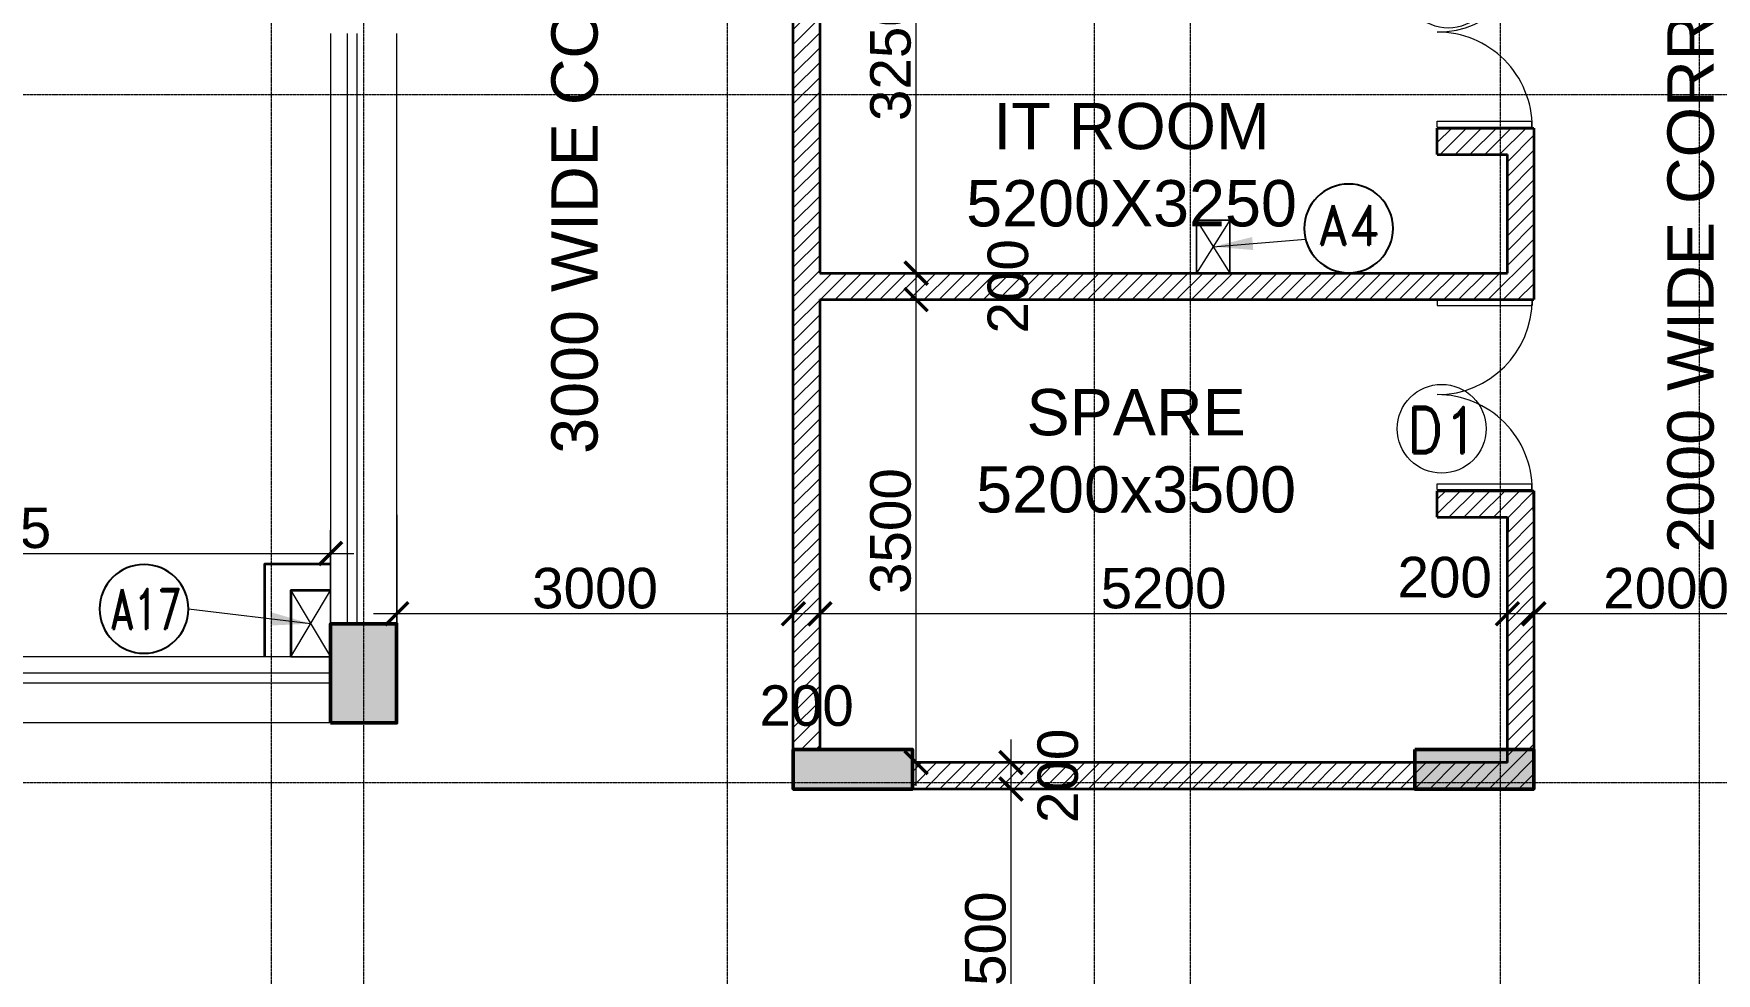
# Model space of a CAD drawing. Header units: millimetres. Extents: x 0 to 147381, y 0 to 170318.
# Drawn here: x 88689 to 101415, y 58395 to 65498 of the extents above; entities that cross this region are included whole.
import ezdxf
from ezdxf.enums import TextEntityAlignment as Align

# ---------------------------------------------------------------- set-up
doc = ezdxf.new("R2010")
doc.units = ezdxf.units.MM
doc.linetypes.add('Center', pattern=[29.999999, 12, -6, 6, -6])
doc.linetypes.add('Grid Line', pattern=[22.225, 12.7, -3.175, 3.175, -3.175])
for name, color, linetype, lineweight in [('A-DOOR', 21, 'Continuous', 9), ('A-FLOR-HRAL', 11, 'Continuous', 9), ('AR_STR', 7, 'Continuous', 15), ('AR_WALL_HATCH', 23, 'Continuous', 5), ('ARCH CUTOUTS', 21, 'Continuous', 13), ('Arch_Cutout_No', 2, 'Continuous', 25), ('Arch_Dim', 7, 'Continuous', 25), ('Arch_DW_No', 5, 'Continuous', 15), ('ARCH_WALL', 1, 'Continuous', 35), ('EL-TEXT SHAFT', 1, 'Continuous', 15), ('G-ANNO-TEXT', 231, 'Continuous', 25), ('S-GRID', 8, 'Continuous', 9), ('STR COL.', 1, 'Continuous', 50)]:
    doc.layers.add(name, color=color, linetype=linetype, lineweight=lineweight)
for name, color, linetype, lineweight, true_color in [('A-FIRE DOOR', 1, 'Continuous', 15, 0xf50000), ('ARCH RCC HATCH', 253, 'Center', 9, 0x9c9c9c), ('S-COLS_HATCH', 252, 'Continuous', 9, 0x8a8a8a)]:
    doc.layers.add(name, color=color, linetype=linetype, lineweight=lineweight, true_color=true_color)
doc.styles.add('Arial_2', font='arial.ttf', dxfattribs={"height": 472.5})
doc.styles.add('DIM', font='arial.ttf')
doc.styles.add('DIM_100', font='romand.shx', dxfattribs={"width": 0.9})
doc.styles.add('S270', font='romans.shx', dxfattribs={"width": 0.7, "height": 270})
doc.styles.add('SIZE', font='romans.shx', dxfattribs={"width": 0.75, "height": 200})
doc.dimstyles.new('D150C', dxfattribs={"dimtxt": 2.5, "dimasz": 300, "dimexe": 300, "dimexo": 300, "dimgap": 150, "dimtad": 1, "dimdec": 0, "dimtxsty": 'S270', "dimblk": 'ARCHTICK', "dimcen": 2.5, "dimdle": 300, "dimclrd": 256, "dimadec": 0, "dimazin": 0, "dimtfac": 1, "dimtdec": 0, "dimtofl": 0, "dimtmove": 2, "dimatfit": 0, "dimfxl": 1, "dimlwd": 13, "dimarcsym": 0})
doc.dimstyles.new('DIM- 175', dxfattribs={"dimscale": 175, "dimtxt": 1.75, "dimasz": 1, "dimexe": 1, "dimexo": 1, "dimgap": 0.2, "dimtad": 1, "dimdec": 0, "dimrnd": 5, "dimzin": 0, "dimdsep": 46, "dimtxsty": 'DIM', "dimblk": 'ARCHTICK', "dimcen": 0, "dimdle": 1, "dimclrd": 3, "dimclre": 5, "dimclrt": 3, "dimadec": 0, "dimazin": 0, "dimtfac": 1, "dimtdec": 0, "dimtofl": 0, "dimtmove": 2, "dimatfit": 3, "dimfxl": 1, "dimtolj": 1, "dimtzin": 0, "dimlwd": 13, "dimlwe": 15, "dimarcsym": 0})
pattern_1 = [(45, (112242.8, 269228.23), (-56.1266, 56.1266), [])]

# ---------------------------------------------------------------- blocks, each defined once
blk = doc.blocks.new('COURTYARD_GF')
at = {"layer": 'A-FLOR-HRAL'}
for p, q in [((9895, -43495), (9895, -47955)), ((10020, -43495), (10020, -47955)), ((10095, -43495), (10095, -47955)), ((10395, -43495), (10395, -47955)), ((9895, -48205), (5220, -48205)), ((9895, -48330), (5220, -48330)), ((9895, -48405), (5220, -48405)), ((9895, -48705), (5220, -48705))]:
    blk.add_line(p, q, dxfattribs=at)
blk = doc.blocks.new('A$C59E872DE')
at = {"layer": 'S-GRID', "linetype": 'Grid Line', "ltscale": 0.5}
for p, q in [((53490, 89720.3), (53490, -4357.6)), ((56240, 89720.3), (56240, -4357.6)), ((59015, 89720.3), (59015, -3402.7)), ((59740, 89720.3), (59740, -4357.6)), ((62085, 89720.3), (62085, -4357.6)), ((63590, 89720.3), (63590, -4357.6)), ((-6964.1, 20500), (94404.8, 20500)), ((-6964.1, 15300), (94404.8, 15300))]:
    blk.add_line(p, q, dxfattribs=at)
blk.add_lwpolyline([(52790, 89720.3), (52790, -3990), (52160.7, -4438.4)], dxfattribs=at)
blk = doc.blocks.new('A$C4D5E1DB4')
at = {"layer": 'EL-TEXT SHAFT'}
for p, q in [((-300, -2141, 0), (-550, -2541, 0)), ((-550, -2141, 0), (-300, -2541, 0))]:
    blk.add_line(p, q, dxfattribs=at)
blk.add_lwpolyline([(-550, -2141), (-300, -2141), (-300, -2541), (-550, -2541)], close=True, dxfattribs=at)
blk = doc.blocks.new('M_Double-Uneven - FD2G_1650X2700_-2217286-5_Level 452_2')
at = {"layer": 'A-DOOR'}
for p, q in [((-1548, -115), (-1548, -938)), ((-1548, -115), (-1497, -115)), ((-1497, -115), (-1497, -938)), ((51, -115), (51, -940)), ((102, -115), (51, -115)), ((102, -115), (102, -940)), ((-1548, -938), (-1495, -938)), ((102, -940), (51, -940))]:
    blk.add_line(p, q, dxfattribs=at)
for centre, start, end in [((-1548, -115), 270, 360), ((102, -115), 180, 270)]:
    blk.add_arc(centre, 825, start, end, dxfattribs=at)
blk = doc.blocks.new('A$C38A24FCE')
at = {"layer": 'S-COLS_HATCH'}
h = blk.add_hatch(color=256, dxfattribs=at)
h.dxf.hatch_style = 1
h.paths.add_polyline_path([(-32950, 14126), (-33450, 14126), (-33450, 14875), (-32950, 14875)])
for points in [[(-29950, 13625), (-29050, 13625), (-29050, 13925), (-29950, 13925)], [(-25250, 13625), (-24350, 13625), (-24350, 13925), (-25250, 13925)]]:
    blk.add_hatch(color=256, dxfattribs=at).paths.add_polyline_path(points)
at = {"layer": 'STR COL.'}
for points in [[(-33450, 14125), (-32950, 14125), (-32950, 14875), (-33450, 14875)], [(-29950, 13925), (-29950, 13625), (-29050, 13625), (-29050, 13925)], [(-25250, 13925), (-25250, 13625), (-24350, 13625), (-24350, 13925)]]:
    blk.add_lwpolyline(points, close=True, dxfattribs=at)
blk = doc.blocks.new('_ArchTick')
at = {"color": 0, "linetype": 'ByBlock', "const_width": 0.15}
blk.add_lwpolyline([(-0.5, -0.5), (0.5, 0.5)], dxfattribs=at)
blk = doc.blocks.new('*D637')
at = {"layer": 'Arch_Dim', "color": 5, "lineweight": 15, "transparency": 16777216}
for p, q in [((102035, 61613), (102035, 60938)), ((100035, 61568), (100035, 60938))]:
    blk.add_line(p, q, dxfattribs=at)
at = {"layer": 'Arch_Dim', "color": 3, "lineweight": 13, "transparency": 16777216}
blk.add_line((102210, 61113), (99860, 61113), dxfattribs=at)
at = {"layer": 'Defpoints', "color": 0, "linetype": 'Continuous', "transparency": 16777216}
for p in [(100035, 61743), (102035, 61788), (100035, 61113)]:
    blk.add_point(p, dxfattribs=at)
at = {"layer": 'Arch_Dim', "color": 3, "linetype": 'Continuous', "lineweight": 13, "transparency": 16777216, "xscale": 175, "yscale": 175, "zscale": 175, "rotation": 180}
blk.add_blockref('_ArchTick', (100035, 61113), dxfattribs=at)
at = {"layer": 'Arch_Dim', "color": 3, "linetype": 'Continuous', "lineweight": 13, "transparency": 16777216, "xscale": 175, "yscale": 175, "zscale": 175}
blk.add_blockref('_ArchTick', (102035, 61113), dxfattribs=at)
at = {"layer": 'Arch_Dim', "color": 3, "linetype": 'Continuous', "transparency": 16777216, "insert": (101035, 61305), "char_height": 306.2, "attachment_point": 5, "style": 'DIM'}
blk.add_mtext('\\A1;2000', dxfattribs=at)
blk = doc.blocks.new('*D638')
at = {"layer": 'Arch_Dim', "color": 5, "lineweight": 15, "transparency": 16777216}
for p, q in [((100035, 61568), (100035, 60938)), ((99835, 61091), (99835, 61288))]:
    blk.add_line(p, q, dxfattribs=at)
at = {"layer": 'Arch_Dim', "color": 3, "lineweight": 13, "transparency": 16777216}
blk.add_line((100210, 61113), (99660, 61113), dxfattribs=at)
at = {"layer": 'Defpoints', "color": 0, "linetype": 'Continuous', "transparency": 16777216}
for p in [(100035, 61743), (99835, 61113), (99835, 60916)]:
    blk.add_point(p, dxfattribs=at)
at = {"layer": 'Arch_Dim', "color": 3, "linetype": 'Continuous', "lineweight": 13, "transparency": 16777216, "xscale": 175, "yscale": 175, "zscale": 175, "rotation": 180}
blk.add_blockref('_ArchTick', (99835, 61113), dxfattribs=at)
at = {"layer": 'Arch_Dim', "color": 3, "linetype": 'Continuous', "lineweight": 13, "transparency": 16777216, "xscale": 175, "yscale": 175, "zscale": 175}
blk.add_blockref('_ArchTick', (100035, 61113), dxfattribs=at)
at = {"layer": 'Arch_Dim', "color": 3, "linetype": 'Continuous', "transparency": 16777216, "insert": (99361, 61388), "char_height": 306.2, "attachment_point": 5, "style": 'DIM'}
blk.add_mtext('\\A1;200', dxfattribs=at)
blk = doc.blocks.new('*D639')
at = {"layer": 'Arch_Dim', "color": 5, "lineweight": 15, "transparency": 16777216}
for p, q in [((94635, 61564), (94635, 60938)), ((99835, 61091), (99835, 61288))]:
    blk.add_line(p, q, dxfattribs=at)
at = {"layer": 'Arch_Dim', "color": 3, "lineweight": 13, "transparency": 16777216}
blk.add_line((100010, 61113), (94460, 61113), dxfattribs=at)
at = {"layer": 'Defpoints', "color": 0, "linetype": 'Continuous', "transparency": 16777216}
for p in [(94635, 61739), (94635, 61113), (99835, 60916)]:
    blk.add_point(p, dxfattribs=at)
at = {"layer": 'Arch_Dim', "color": 3, "linetype": 'Continuous', "lineweight": 13, "transparency": 16777216, "xscale": 175, "yscale": 175, "zscale": 175, "rotation": 180}
blk.add_blockref('_ArchTick', (94635, 61113), dxfattribs=at)
at = {"layer": 'Arch_Dim', "color": 3, "linetype": 'Continuous', "lineweight": 13, "transparency": 16777216, "xscale": 175, "yscale": 175, "zscale": 175}
blk.add_blockref('_ArchTick', (99835, 61113), dxfattribs=at)
at = {"layer": 'Arch_Dim', "color": 3, "linetype": 'Continuous', "transparency": 16777216, "insert": (97235, 61305), "char_height": 306.2, "attachment_point": 5, "style": 'DIM'}
blk.add_mtext('\\A1;5200', dxfattribs=at)
blk = doc.blocks.new('*D640')
at = {"layer": 'Arch_Dim', "color": 5, "lineweight": 15, "transparency": 16777216}
for p, q in [((91435, 61862), (91435, 60938)), ((94435, 61862), (94435, 60938))]:
    blk.add_line(p, q, dxfattribs=at)
at = {"layer": 'Arch_Dim', "color": 3, "lineweight": 13, "transparency": 16777216}
blk.add_line((94610, 61113), (91260, 61113), dxfattribs=at)
at = {"layer": 'Defpoints', "color": 0, "linetype": 'Continuous', "transparency": 16777216}
for p in [(91435, 62037), (94435, 62037), (91435, 61113)]:
    blk.add_point(p, dxfattribs=at)
at = {"layer": 'Arch_Dim', "color": 3, "linetype": 'Continuous', "lineweight": 13, "transparency": 16777216, "xscale": 175, "yscale": 175, "zscale": 175, "rotation": 180}
blk.add_blockref('_ArchTick', (91435, 61113), dxfattribs=at)
at = {"layer": 'Arch_Dim', "color": 3, "linetype": 'Continuous', "lineweight": 13, "transparency": 16777216, "xscale": 175, "yscale": 175, "zscale": 175}
blk.add_blockref('_ArchTick', (94435, 61113), dxfattribs=at)
at = {"layer": 'Arch_Dim', "color": 3, "linetype": 'Continuous', "transparency": 16777216, "insert": (92935, 61305), "char_height": 306.2, "attachment_point": 5, "style": 'DIM'}
blk.add_mtext('\\A1;3000', dxfattribs=at)
blk = doc.blocks.new('*D641')
at = {"layer": 'Arch_Dim', "color": 3, "lineweight": 13, "transparency": 16777216}
blk.add_line((94810, 61113), (94260, 61113), dxfattribs=at)
at = {"layer": 'Arch_Dim', "color": 5, "lineweight": 15, "transparency": 16777216}
for p, q in [((94435, 61076), (94435, 60938)), ((94635, 61076), (94635, 60938))]:
    blk.add_line(p, q, dxfattribs=at)
at = {"layer": 'Defpoints', "color": 0, "linetype": 'Continuous', "transparency": 16777216}
for p in [(94435, 61251), (94635, 61251), (94435, 61113)]:
    blk.add_point(p, dxfattribs=at)
at = {"layer": 'Arch_Dim', "color": 3, "linetype": 'Continuous', "lineweight": 13, "transparency": 16777216, "xscale": 175, "yscale": 175, "zscale": 175, "rotation": 180}
blk.add_blockref('_ArchTick', (94435, 61113), dxfattribs=at)
at = {"layer": 'Arch_Dim', "color": 3, "linetype": 'Continuous', "lineweight": 13, "transparency": 16777216, "xscale": 175, "yscale": 175, "zscale": 175}
blk.add_blockref('_ArchTick', (94635, 61113), dxfattribs=at)
at = {"layer": 'Arch_Dim', "color": 3, "linetype": 'Continuous', "transparency": 16777216, "insert": (94535, 60417), "char_height": 306.2, "attachment_point": 5, "style": 'DIM'}
blk.add_mtext('\\A1;200', dxfattribs=at)
blk = doc.blocks.new('*D642')
at = {"layer": 'Arch_Dim', "color": 3, "lineweight": 13, "transparency": 16777216}
blk.add_line((96081, 57113), (96081, 59963), dxfattribs=at)
at = {"layer": 'Arch_Dim', "color": 5, "lineweight": 15, "transparency": 16777216}
for p, q in [((96085, 59788), (96256, 59788)), ((96085, 57288), (96256, 57288))]:
    blk.add_line(p, q, dxfattribs=at)
at = {"layer": 'Defpoints', "color": 0, "linetype": 'Continuous', "transparency": 16777216}
for p in [(95910, 59788), (96081, 59788), (95910, 57288)]:
    blk.add_point(p, dxfattribs=at)
at = {"layer": 'Arch_Dim', "color": 3, "linetype": 'Continuous', "lineweight": 13, "transparency": 16777216, "xscale": 175, "yscale": 175, "zscale": 175}
for p, rotation in [((96081, 59788), 90), ((96081, 57288), 270)]:
    blk.add_blockref('_ArchTick', p, dxfattribs=dict(at, rotation=rotation))
at = {"layer": 'Arch_Dim', "color": 3, "linetype": 'Continuous', "transparency": 16777216, "insert": (95889, 58538), "char_height": 306.2, "attachment_point": 5, "rotation": 90, "style": 'DIM'}
blk.add_mtext('\\A1;2500', dxfattribs=at)
blk = doc.blocks.new('*D643')
at = {"layer": 'Arch_Dim', "color": 3, "lineweight": 13, "transparency": 16777216}
blk.add_line((95363, 59813), (95363, 63663), dxfattribs=at)
at = {"layer": 'Defpoints', "color": 0, "linetype": 'Continuous', "transparency": 16777216}
for p in [(95363, 63488), (95363, 63488), (95363, 59988)]:
    blk.add_point(p, dxfattribs=at)
at = {"layer": 'Arch_Dim', "color": 3, "linetype": 'Continuous', "lineweight": 13, "transparency": 16777216, "xscale": 175, "yscale": 175, "zscale": 175}
for p, rotation in [((95363, 63488), 90), ((95363, 59988), 270)]:
    blk.add_blockref('_ArchTick', p, dxfattribs=dict(at, rotation=rotation))
at = {"layer": 'Arch_Dim', "color": 3, "linetype": 'Continuous', "transparency": 16777216, "insert": (95171, 61738), "char_height": 306.2, "attachment_point": 5, "rotation": 90, "style": 'DIM'}
blk.add_mtext('\\A1;3500', dxfattribs=at)
blk = doc.blocks.new('*D644')
at = {"layer": 'Arch_Dim', "color": 3, "lineweight": 13, "transparency": 16777216}
blk.add_line((96081, 59613), (96081, 60163), dxfattribs=at)
at = {"layer": 'Arch_Dim', "color": 5, "lineweight": 15, "transparency": 16777216}
for p, q in [((96085, 59988), (96256, 59988)), ((96085, 59788), (96256, 59788))]:
    blk.add_line(p, q, dxfattribs=at)
at = {"layer": 'Defpoints', "color": 0, "linetype": 'Continuous', "transparency": 16777216}
for p in [(95910, 59988), (96081, 59988), (95910, 59788)]:
    blk.add_point(p, dxfattribs=at)
at = {"layer": 'Arch_Dim', "color": 3, "linetype": 'Continuous', "lineweight": 13, "transparency": 16777216, "xscale": 175, "yscale": 175, "zscale": 175}
for p, rotation in [((96081, 59988), 90), ((96081, 59788), 270)]:
    blk.add_blockref('_ArchTick', p, dxfattribs=dict(at, rotation=rotation))
at = {"layer": 'Arch_Dim', "color": 3, "linetype": 'Continuous', "transparency": 16777216, "insert": (96436, 59888), "char_height": 306.2, "attachment_point": 5, "rotation": 90, "style": 'DIM'}
blk.add_mtext('\\A1;200', dxfattribs=at)
blk = doc.blocks.new('*D645')
at = {"layer": 'Arch_Dim', "color": 3, "lineweight": 13, "transparency": 16777216}
blk.add_line((95363, 63313), (95363, 63863), dxfattribs=at)
at = {"layer": 'Arch_Dim', "color": 5, "lineweight": 15, "transparency": 16777216}
for p, q in [((95367, 63688), (95538, 63688)), ((95367, 63488), (95538, 63488))]:
    blk.add_line(p, q, dxfattribs=at)
at = {"layer": 'Defpoints', "color": 0, "linetype": 'Continuous', "transparency": 16777216}
for p in [(95192, 63688), (95363, 63688), (95192, 63488)]:
    blk.add_point(p, dxfattribs=at)
at = {"layer": 'Arch_Dim', "color": 3, "linetype": 'Continuous', "lineweight": 13, "transparency": 16777216, "xscale": 175, "yscale": 175, "zscale": 175}
for p, rotation in [((95363, 63688), 90), ((95363, 63488), 270)]:
    blk.add_blockref('_ArchTick', p, dxfattribs=dict(at, rotation=rotation))
at = {"layer": 'Arch_Dim', "color": 3, "linetype": 'Continuous', "transparency": 16777216, "insert": (96059, 63588), "char_height": 306.2, "attachment_point": 5, "rotation": 90, "style": 'DIM'}
blk.add_mtext('\\A1;200', dxfattribs=at)
blk = doc.blocks.new('*D646')
at = {"layer": 'Arch_Dim', "color": 3, "lineweight": 13, "transparency": 16777216}
blk.add_line((95363, 63513), (95363, 67113), dxfattribs=at)
at = {"layer": 'Arch_Dim', "color": 5, "lineweight": 15, "transparency": 16777216}
for p, q in [((95450, 66938), (95538, 66938)), ((95367, 63688), (95538, 63688))]:
    blk.add_line(p, q, dxfattribs=at)
at = {"layer": 'Defpoints', "color": 0, "linetype": 'Continuous', "transparency": 16777216}
for p in [(95275, 66938), (95363, 66938), (95192, 63688)]:
    blk.add_point(p, dxfattribs=at)
at = {"layer": 'Arch_Dim', "color": 3, "linetype": 'Continuous', "lineweight": 13, "transparency": 16777216, "xscale": 175, "yscale": 175, "zscale": 175}
for p, rotation in [((95363, 66938), 90), ((95363, 63688), 270)]:
    blk.add_blockref('_ArchTick', p, dxfattribs=dict(at, rotation=rotation))
at = {"layer": 'Arch_Dim', "color": 3, "linetype": 'Continuous', "transparency": 16777216, "insert": (95171, 65313), "char_height": 306.2, "attachment_point": 5, "rotation": 90, "style": 'DIM'}
blk.add_mtext('\\A1;3250', dxfattribs=at)
blk = doc.blocks.new('DW')
at = {"color": 9}
blk.add_circle((0, 0), 671, dxfattribs=at)
at = {"style": 'SIZE', "width": 0.8}
blk.add_attdef('W7', text='', height=500, dxfattribs=at).set_placement((5, -289), align=Align.CENTER)
blk = doc.blocks.new('*D806')
at = {"layer": 'Arch_Dim', "color": 5, "lineweight": 15, "transparency": 16777216}
for p, q in [((85760, 60963), (85760, 61744)), ((90935, 60963), (90935, 61744))]:
    blk.add_line(p, q, dxfattribs=at)
at = {"layer": 'Arch_Dim', "color": 3, "lineweight": 13, "transparency": 16777216}
blk.add_line((85585, 61569), (91110, 61569), dxfattribs=at)
at = {"layer": 'Defpoints', "color": 0, "linetype": 'Continuous', "transparency": 16777216}
for p in [(90935, 61569), (85760, 60788), (90935, 60788)]:
    blk.add_point(p, dxfattribs=at)
at = {"layer": 'Arch_Dim', "color": 3, "linetype": 'Continuous', "lineweight": 13, "transparency": 16777216, "xscale": 175, "yscale": 175, "zscale": 175, "rotation": 180}
blk.add_blockref('_ArchTick', (85760, 61569), dxfattribs=at)
at = {"layer": 'Arch_Dim', "color": 3, "linetype": 'Continuous', "lineweight": 13, "transparency": 16777216, "xscale": 175, "yscale": 175, "zscale": 175}
blk.add_blockref('_ArchTick', (90935, 61569), dxfattribs=at)
at = {"layer": 'Arch_Dim', "color": 3, "linetype": 'Continuous', "transparency": 16777216, "insert": (88347, 61761), "char_height": 306.2, "attachment_point": 5, "style": 'DIM'}
blk.add_mtext('\\A1;5175', dxfattribs=at)

msp = doc.modelspace()

# ---------------------------------------------------------------- block references
at = {"layer": 'A-DOOR'}
msp.add_blockref('COURTYARD_GF', (81039.7, 108993.5), dxfattribs=at)

# ---------------------------------------------------------------- next in the draw order: block references
at = {"layer": 'ARCH RCC HATCH', "linetype": 'Continuous'}
msp.add_blockref('A$C59E872DE', (37694.7, 44538), dxfattribs=at)

# ---------------------------------------------------------------- next in the draw order: hatches: boundary and pattern name
at = {"layer": 'AR_WALL_HATCH', "ltscale": 500}
h = msp.add_hatch(dxfattribs=at)
h.set_pattern_fill('ANSI31', color=256, scale=25)
h.set_pattern_definition(pattern_1)
h.paths.add_polyline_path([(94434.7, 66938.5), (94634.7, 66938.5), (94634.7, 60087.5), (94434.7, 60087.5)])
h = msp.add_hatch(dxfattribs=at)
h.set_pattern_fill('ANSI31', color=256, scale=25)
h.set_pattern_definition(pattern_1)
h.paths.add_polyline_path([(94634.7, 63688), (99834.7, 63688), (99834.7, 64583.8), (99305.1, 64583.8), (99305.1, 64783.8), (100034.7, 64783.8), (100034.7, 63488), (94634.7, 63488)])
h = msp.add_hatch(dxfattribs=at)
h.set_pattern_fill('ANSI31', color=256, scale=25)
h.set_pattern_definition(pattern_1)
h.paths.add_polyline_path([(95334.7, 59988), (99834.7, 59988), (99834.7, 61843.3), (99305.1, 61843.3), (99305.1, 62043.3), (100034.7, 62043.3), (100034.7, 61893.3), (100034.7, 61743.3), (100034.7, 59788), (95334.7, 59788)])

# ---------------------------------------------------------------- next in the draw order: linework, layer by layer
at = {"layer": 'ARCH CUTOUTS', "linetype": 'Continuous'}
for p, q in [((90634.7, 60788), (90934.7, 61288)), ((90634.7, 61288), (90934.7, 60788))]:
    msp.add_line(p, q, dxfattribs=at)
msp.add_lwpolyline([(90634.7, 60788), (90934.7, 60788), (90934.7, 61288), (90634.7, 61288)], close=True, dxfattribs=at)
at = {"layer": 'ARCH_WALL'}
for p, q in [((94434.7, 59788), (94434.7, 66938.5)), ((94634.7, 66938), (94634.7, 63688)), ((99305.1, 64583.8), (99305.1, 64783.8)), ((99305.1, 64783.8), (100034.7, 64783.8)), ((100034.7, 64783.8), (100034.7, 63488)), ((99305.1, 64583.8), (99834.7, 64583.8)), ((99834.7, 63688), (99834.7, 64583.8)), ((94634.4, 63688), (99834.7, 63688)), ((94634.7, 63488), (94634.7, 60087.5)), ((94634.7, 63488), (100034.7, 63488)), ((99305.1, 61843.3), (99305.1, 62043.3)), ((99305.1, 62043.3), (100034.7, 62043.3)), ((100034.7, 62043.3), (100034.7, 59788)), ((100034.7, 62043.3), (100034.7, 61743.3)), ((100034.7, 61893.3), (100034.7, 62043.3)), ((99305.1, 61843.3), (99834.7, 61843.3)), ((99834.7, 59988), (99834.7, 61843.3)), ((99834.7, 61843.3), (99834.7, 61743.3)), ((99834.7, 59988), (95334.7, 59988)), ((100034.7, 59788), (94434.7, 59788))]:
    msp.add_line(p, q, dxfattribs=at)
at = {"layer": 'ARCH_WALL', "linetype": 'Continuous'}
for points in [[(90934.7, 61488), (90434.7, 61488), (90434.7, 60788)], [(90934.7, 61288), (90634.7, 61288), (90634.7, 60788)]]:
    msp.add_lwpolyline(points, dxfattribs=at)
at = {"layer": 'EL-TEXT SHAFT'}
for p, q in [((97484.7, 64087.5, -0.1), (97734.7, 63687.5, -0.1)), ((97734.7, 64087.5, -0.1), (97484.7, 63687.5, -0.1))]:
    msp.add_line(p, q, dxfattribs=at)
msp.add_lwpolyline([(97484.7, 64087.5), (97734.7, 64087.5), (97734.7, 63687.5), (97484.7, 63687.5)], close=True, dxfattribs=at)

# ---------------------------------------------------------------- next in the draw order: block references
at = {"layer": 'A-DOOR', "xscale": 0.8707830228548328, "yscale": 0.8707830228548328, "zscale": 0.8707830228548328, "rotation": 90.00000000000006}
for p in [(99204.1, 66139.7), (99204.1, 63399.2)]:
    msp.add_blockref('M_Double-Uneven - FD2G_1650X2700_-2217286-5_Level 452_2', p, dxfattribs=at)
at = {"layer": 'A-FIRE DOOR', "linetype": 'Continuous', "xscale": -1}
msp.add_blockref('A$C4D5E1DB4', (97184.7, 66228.5), dxfattribs=at)
at = {"layer": 'AR_STR', "linetype": 'Continuous'}
msp.add_blockref('A$C38A24FCE', (124384.7, 46163), dxfattribs=at)
at = {"layer": 'Arch_Cutout_No'}
ref = msp.add_blockref('DW', (98634.4, 64025.6), dxfattribs=dict(at, xscale=-0.500148192420602, yscale=0.500148192420602, zscale=0.500148192420602))
ref.add_attrib('W71', 'A4', dxfattribs={"layer": '0', "height": 300, "style": 'DIM_100', "width": 0.9}).set_placement((98633.7, 63902.4), align=Align.CENTER)
ref = msp.add_blockref('DW', (89524.1, 61150.1), dxfattribs=dict(at, xscale=-0.500148192420602, yscale=0.500148192420602, zscale=0.500148192420602))
ref.add_attrib('W71', 'A17', dxfattribs={"layer": '0', "height": 300, "style": 'DIM_100', "width": 0.7}).set_placement((89539.6, 60999.2), align=Align.CENTER)
at = {"layer": 'Arch_DW_No'}
ref = msp.add_blockref('DW', (99387.9, 65875.4, -0.1), dxfattribs=dict(at, xscale=0.5001481924206014, yscale=0.5001481924206014, zscale=0.5001481924206014, rotation=291.467010438918))
ref.add_attrib('W71', 'D1', dxfattribs={"layer": '0', "height": 350, "style": 'DIM_100', "width": 0.9}).set_placement((99397, 65690.8, -0.1), align=Align.CENTER)
ref = msp.add_blockref('DW', (99338, 62511.3, -0.1), dxfattribs=dict(at, xscale=0.5001481924206014, yscale=0.5001481924206014, zscale=0.5001481924206014, rotation=291.467010438918))
ref.add_attrib('W71', 'D1', dxfattribs={"layer": '0', "height": 350, "style": 'DIM_100', "width": 0.9}).set_placement((99347.1, 62326.7, -0.1), align=Align.CENTER)

# ---------------------------------------------------------------- next in the draw order: texts
at = {"layer": 'G-ANNO-TEXT', "color": 7, "char_height": 350, "width": 8203.315, "attachment_point": 7, "rotation": 90, "style": 'Arial_2'}
for s, insert in [('{\\C256;3000 WIDE CORRIDOR}', (92959.7, 62321.7)), ('{\\C256;2000 WIDE CORRIDOR}', (101400, 61574.4))]:
    msp.add_mtext(s, dxfattribs=dict(at, insert=insert))
at = {"layer": 'G-ANNO-TEXT', "color": 7, "char_height": 350, "width": 2620.165, "attachment_point": 3, "style": 'Arial_2'}
for s, insert in [('\\pxqc;IT ROOM\\P5200X3250', (98302.6, 64974.6)), ('\\pxqc;SPARE\\P5200x3500', (98337.2, 62812))]:
    msp.add_mtext(s, dxfattribs=dict(at, insert=insert))

# ---------------------------------------------------------------- next in the draw order: dimensions: what is measured, and where the dimension line sits
at = {"layer": 'Arch_Dim', "linetype": 'Continuous'}
for base, p1, p2, angle, picture, middle in [((95362.5, 66938), (95191.5, 63688), (95275, 66938), 90, '*D646', (95171, 65313)), ((95362.5, 63688), (95191.5, 63488), (95191.5, 63688), 90, '*D645', (96059.1, 63588)), ((95362.5, 63488), (95362.5, 59988), (95362.5, 63488), 90, '*D643', (95171, 61738)), ((91434.7, 61113.4), (94434.7, 62036.8), (91434.7, 62036.8), 180, '*D640', (92934.7, 61304.9)), ((94634.7, 61113.4), (99834.7, 60915.6), (94634.7, 61738.6), 180, '*D639', (97234.7, 61304.8)), ((100034.7, 61113.4), (102034.7, 61788), (100034.7, 61743.3), 180, '*D637', (101034.7, 61304.8)), ((94434.7, 61113.4), (94634.7, 61251), (94434.7, 61251), 180, '*D641', (94534.7, 60416.8)), ((96080.7, 59788), (95909.7, 57288), (95909.7, 59788), 90, '*D642', (95889.3, 58538))]:
    dim = msp.add_linear_dim(base=base, p1=p1, p2=p2, angle=angle, dimstyle='DIM- 175', dxfattribs=at)
    dim.commit()
    dim.dimension.update_dxf_attribs({"geometry": picture, "text_midpoint": middle})
dim = msp.add_linear_dim(base=(90934.7, 61569.2), p1=(85759.7, 60788), p2=(90934.7, 60788), dimstyle='DIM- 175', dxfattribs=at)
dim.commit()
dim.dimension.update_dxf_attribs({"geometry": '*D806', "text_midpoint": (88347.2, 61760.6)})
for base, p1, p2, angle, picture, middle in [((99834.7, 61113.4), (100034.7, 61743.3), (99834.7, 60915.6), 180, '*D638', (99361.4, 61387.5)), ((96080.7, 59988), (95909.7, 59788), (95909.7, 59988), 90, '*D644', (96435.8, 59888))]:
    dim = msp.add_linear_dim(base=base, p1=p1, p2=p2, angle=angle, dimstyle='DIM- 175', dxfattribs=at)
    dim.commit()
    dim.dimension.update_dxf_attribs({"geometry": picture, "text_midpoint": middle, "dimtype": 160})

# ---------------------------------------------------------------- next in the draw order: leaders
at = {"layer": 'Arch_Cutout_No'}
for points in [[(97609.7, 63887.5), (98308.7, 63944.3)], [(90784.7, 61038), (89859.8, 61148)]]:
    msp.add_leader(points, dimstyle='D150C', override={"dimtad": 0}, dxfattribs=at)

doc.saveas('drawing.dxf')
